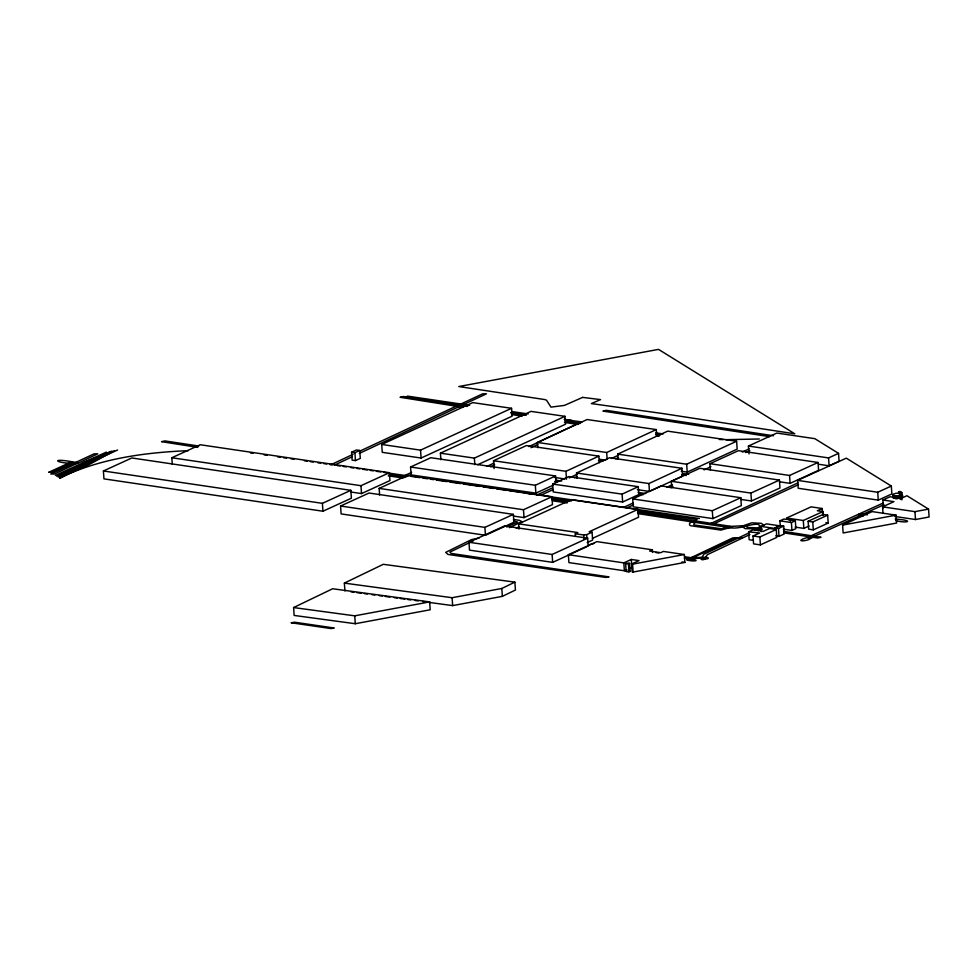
<?xml version="1.0" encoding="UTF-8"?>
<svg xmlns="http://www.w3.org/2000/svg" width="978" height="978" viewBox="0 0 978 978"><rect width="100%" height="100%" fill="white"/><g stroke="black" fill="none" stroke-linecap="round" stroke-linejoin="round"><path stroke-width="1.47" d="M901.533 493.841C899.344 492.851 893.183 492.692 893.207 495.345C897.327 498.499 904.907 490.064 901.96 498.401M893 494.526L893.342 497.936M114.438 450.601L90.82 463.706L59.634 478.022M60.013 478.254L66.822 474.733C104.939 457.79 147.006 452.423 188.338 450.65M344.928 590.993L344.366 583.108L452.105 597.717L501.812 588.475L514.88 582.142L515.43 590.027L502.362 596.36L452.655 605.602L428.719 602.362M625.614 563.56L629.612 563.377L630.162 571.262L628.988 571.824L626.164 571.445L625.614 563.56L629.612 563.377M626.164 571.445L630.162 571.262M344.366 583.108L383.29 564.306L514.88 582.142M293.596 607.558L332.63 588.756L429.648 601.898L430.198 609.783L355.283 623.719L294.146 615.443L293.596 607.558L354.733 615.834L429.648 601.898M473.254 540.858L449.917 552.081L451.029 553.414L609.062 576.898L605.847 577.448L447.985 554.44L445.699 552.362L471.567 539.587L479.134 537.998M749.087 532.839L703.732 554.318L701.788 557.815C703.304 560.125 712.938 558.487 705.651 557.081L707.351 554.673L749.918 534.501M754.356 530.345L758.305 528.462L759.857 525.541L757.767 524.232C748.121 524.074 739.258 529.709 729.062 527.57L638.035 513.633M757.938 530.699L761.948 528.805M487.154 466.298L493.89 463.132M528.951 446.604L577.582 423.67L580.48 423.352L565.382 421.102M490.638 466.726L494.66 464.819M530.968 447.704L537.741 444.513M331.016 464.672L353.119 454.293M360.026 451.041L482.765 393.792L486.457 393.816L359.232 453.462M334.366 465.149L352.324 456.714M623.561 507.423L632.913 503.071M666.874 487.227L672.412 484.648M704.062 469.892L710.896 466.714M742.314 452.056L749.148 448.865M626.91 507.9L633.585 504.795M670.223 487.704L672.986 486.421M745.664 452.533L749.759 450.626M552.643 484.049L568.78 476.592L638.231 486.677L638.781 494.562L622.644 502.02L553.193 491.934L552.643 484.049L622.094 494.134L638.231 486.677M797.938 482.887L709.16 524.257L712.864 524.281L798.513 484.648M351.579 452.227L356.408 449.99L359.745 450.479L360.295 458.364L355.454 460.589L352.129 460.112L351.579 452.227L354.904 452.704L359.745 450.479M553.414 485.088L535.871 493.156L411.127 474.905L410.564 467.019L430.809 457.716L555.565 475.956L556.017 482.533M440.87 459.746L440.418 453.169L530.993 411.383L564.966 416.335L565.516 424.22L477.667 464.746M440.418 453.169L474.367 458.12L564.966 416.335M494.086 468.621L493.523 460.736L526.421 445.577L598.842 456.139L599.306 462.704M537.839 447.716L537.472 442.459L587.093 419.538L656.299 429.586L656.751 436.164M410.564 467.019L535.321 485.271L555.565 475.956M493.523 460.736L565.956 471.298L598.842 456.139M537.472 442.459L606.678 452.508L656.299 429.586M576.898 478.254L576.531 472.997L609.587 457.741L681.959 468.279L682.51 476.164L649.453 491.421L637.387 489.66M569.245 477.924L577.472 474.134M611.36 458.486L618.255 455.308M576.531 472.997L648.903 483.535L681.959 468.279M780.285 526.115L779.918 520.858L783.867 519.037L786.324 519.404L788.696 518.34L786.593 518.034L811.092 506.861L822.241 508.511L822.608 513.768M823.158 515.504L822.877 511.555L803.305 520.504L790.175 518.56L787.852 519.636L795.334 520.736L795.884 528.621L791.948 530.418L783.341 529.159M381.713 444.452L472.729 402.618L511.555 408.303L512.105 416.2L421.09 458.034L382.264 452.337L381.713 444.452L420.54 450.149L511.555 408.303M618.072 459.379L617.705 454.122L667.656 431.151L736.617 441.249L737.167 449.134L687.216 472.117L681.214 471.237M536.592 495.198L552.472 487.912M574.404 477.839L577.167 476.579M615.712 458.878L618.451 457.631M540.785 495.296L553.059 489.648M586.837 546.69L552.668 562.362L469.513 550.137L468.963 542.252L504.501 525.956L587.656 538.169L588.206 546.066M518.976 529.11L518.609 523.853L571.531 499.587L637.998 509.355L638.548 517.24L592.448 538.389M617.705 454.122L686.666 464.22L736.617 441.249M575.467 536.372L575.284 533.744L577.839 532.57L518.609 523.853M637.998 509.355L589.184 531.751L592.069 532.166L592.619 540.064L587.203 542.545M575.284 533.744L583.744 534.99L586.653 534.66L592.069 532.166M468.963 542.252L552.118 554.477L587.656 538.169M783.684 526.091L780.273 525.589L775.102 527.973L778.488 528.475L783.684 526.091L784.234 533.976L779.038 536.36L775.652 535.858M883.403 502.936L807.437 537.435C789.637 543.034 814.026 540.81 810.285 537.118C803.293 537.289 811.434 539.758 813.574 536.641L883.953 504.697M55.391 475.394L106.382 452.105M56.797 476.262L111.92 451.078M117.58 450.014L58.215 477.142M103.399 470.98L131.834 457.973L350.833 490.333L351.383 498.218L322.948 511.225L103.949 478.865L103.399 470.98L322.385 503.34L350.833 490.333M172.287 464.33L171.822 457.753L200.27 444.745L389.415 472.692L389.965 480.577L361.518 493.584L351.016 492.032M171.822 457.753L360.968 485.699L389.415 472.692M340.576 506.029L369.036 493.022L513.352 514.367L513.915 522.252L485.443 535.259L341.126 513.915L340.576 506.029L484.892 527.374L513.352 514.367M379.611 494.966L379.158 488.389L407.606 475.381L551.934 496.726L552.484 504.611L524.025 517.619L513.499 516.066M379.158 488.389L523.474 509.734L551.934 496.726M632.705 498.927L661.189 485.919L740.786 497.716L741.336 505.602L712.852 518.609L633.255 506.812L632.705 498.927L712.302 510.724L740.786 497.716M671.788 487.863L671.324 481.286L699.832 468.291L779.417 480.1L779.967 487.985L751.471 500.981L740.957 499.428M710.395 470.247L709.942 463.682L738.427 450.675L818.036 462.472L818.586 470.357L790.102 483.364L779.588 481.799M748.977 453.926L748.427 446.041L776.874 433.058L814.845 438.682L838.549 453.364L839.1 461.249L829.112 465.809L818.72 464.269M626.861 569.624L624.367 570.773L568.927 562.594L568.377 554.709L596.935 541.629L652.35 549.807L652.534 552.436M671.324 481.286L750.908 493.095L779.417 480.1M709.942 463.682L789.552 475.467L818.036 462.472M748.427 446.041L828.562 457.924L838.549 453.364M797.62 480.381L846.3 458.156L891.325 486.054L891.875 493.939L878.281 500.137L798.182 488.266L797.62 480.381L877.731 492.252L891.325 486.054M568.377 554.709L623.817 562.888L631.311 559.465L639.037 560.614L631.592 564.013L632.57 564.159L684.343 554.526L684.893 562.411L633.133 572.044L632.143 571.898L631.311 559.465M629.355 568.487L631.861 567.35M761.018 526.372L766.495 523.866L779.49 525.785L774.001 528.291L761.018 526.372L761.385 531.629M822.241 508.511L817.339 510.748L822.877 511.555M753.023 535.993L759.857 536.995L776.275 529.489L776.825 537.374L760.407 544.88L753.586 543.878L753.023 535.993L759.661 532.986L748.61 531.836L749.172 539.734L753.06 540.308M779.918 520.858L791.398 522.533L795.334 520.736M808.134 521.274L823.036 514.465L827.657 515.174L828.219 523.059L813.305 529.868L808.684 529.159L808.134 521.274L812.755 521.983L827.657 515.174M795.102 527.093L803.855 528.389L809.075 526.005M883.452 507.888L882.902 500.002L890.017 496.763L901.068 498.401L906.936 495.724L928.55 509.11L929.1 516.995L915.494 519.526L894.894 516.47M842.596 525.1L872.131 511.604L896.068 515.149L896.63 523.034L843.146 532.986L842.596 525.1L896.068 515.149M883.024 513.413L882.572 506.836L893.953 501.641L882.902 500.002M652.35 549.807L649.624 551.054L660.688 552.692L663.414 551.433L684.343 554.526M748.61 531.836L753.586 529.587L763.023 531.457L769.552 528.487L776.275 529.489M411.652 472.35L401.041 477.227L402.533 477.851M406.982 476.457L403.339 477.814M408.132 475.944L410.87 474.697M516.176 528.12L518.939 526.897M588.499 544.942L593.866 543.524M506.616 526.922L517.631 522.069L513.499 520.919M509.342 527.668L521.897 521.653L519.428 520.333L513.426 519.416M82.299 463.107L110.771 451.604M882.572 506.836L914.943 511.641L928.55 509.11M761.349 529L745.102 528.633L741.996 526.372L745.004 525.712L747.779 527.521L761.459 528.01L758.219 528.792L761.984 529.575M759.307 438.988L725.798 439.684M719.368 439.513L723.231 439.611M564.563 419.611L581.996 421.934M250.441 452.973L253.009 453.315M350.906 591.8L353.902 592.216M356.897 592.619L361.383 593.23M364.378 593.634L367.361 594.037M371.86 594.648L374.843 595.052M379.342 595.663L382.325 596.067M385.32 596.47L389.806 597.081M394.305 597.692L397.288 598.096M400.283 598.499L404.77 599.111M407.765 599.514L410.76 599.93M415.247 600.529L418.242 600.944M422.728 601.543L425.723 601.959M508.731 490.638L699.38 518.536M510.944 412.582L525.785 414.758M655.627 434.293L660.138 434.953M656.079 435.821L659.074 436.261M599.697 459.305L605.724 460.186M554.44 477.423L565.003 478.963M264.121 454.88L267.104 455.32M277.544 456.848L280.527 457.276M283.498 457.716L286.481 458.156M290.955 458.804L293.938 459.244M304.366 460.772L307.349 461.2M310.332 461.64L313.315 462.068M317.789 462.728L320.76 463.169M323.742 463.596L326.725 464.037M329.708 464.464L332.691 464.905M337.202 465.565L340.222 466.005M343.229 466.445L346.236 466.885M350.76 467.545L353.767 467.985M356.787 468.425L359.794 468.865M362.801 469.306L367.325 469.966M370.332 470.406L373.351 470.846M376.359 471.286L380.87 471.946M383.889 472.386L406.469 475.687M410.98 476.347L420.002 477.667M423.009 478.108L427.533 478.768M430.54 479.208L433.547 479.648M436.555 480.088L447.08 481.628M450.088 482.068L460.614 483.609M463.621 484.049L480.161 486.457M483.169 486.897L493.694 488.438M496.702 488.878L507.227 490.418M389.195 474.501L404.269 476.689M571.213 501.127L551.421 498.034M637.827 510.871L697.131 519.55M388.266 475.834L401.811 477.802M655.835 552.558L658.866 552.998M684.563 556.739L690.602 557.619L705.505 557.277C706.312 559.991 699.796 560.846 701.177 558.096L689.967 558.854L684.245 558.169M407.386 396.102L469.623 405.308M511.665 411.518L528.181 413.963M564.233 419.293L571.739 420.406M655.761 432.838L663.17 433.926M404.195 396.701L467.728 406.102M867.217 514.941C864.063 512.9 851.276 514.709 863.317 515.846M895.188 519.049C915.115 520.406 907.657 523.756 895.701 520.602M681.898 561.971L684.893 562.411M467.203 406.445L403.388 396.53L400.1 397.288L463.242 407.325M511.005 412.985L526.115 415.234M511.58 414.55L522.154 416.127M564.453 422.435L578.047 424.464M901.814 492.557L898.489 492.056L899.943 491.396L901.814 492.557L902.181 497.814M638.169 492.423L645.676 493.535M638.732 493.976L643.231 494.648M598.426 460.528L602.913 461.213M783.635 531.372L821.031 537.264L817.755 538.034L784.124 532.924M637.509 512.069L731.043 526.384L743.133 525.748L751.862 522.814L761.202 523.303L764.014 525.296M198.754 446.029L164.817 440.907L161.553 441.677L197.776 447.362M551.788 499.183L568.108 501.628M552.301 500.736L567.142 502.973M773.5 435.76L606.213 410.32L602.949 411.09L769.515 436.64M555.614 480.125L561.629 481.042M825.897 522.704L828.219 523.059M554.66 481.457L557.668 481.922M682.644 473.462L688.659 474.391M681.666 474.795L686.177 475.491M525.455 493.059L532.497 494.355M901.08 493.584L901.52 498.878L901.227 493.658M893.281 495.381L893.758 498.157M914.943 511.641L915.494 519.526M901.484 493.804L901.899 499.905M901.093 494.966L901.19 498.988M900.824 495.088L901.007 499.073M900.628 495.174L900.799 499.159M900.689 499.196L900.408 495.247L900.457 499.269M900.066 495.357L900.335 499.306M899.809 495.43L899.992 498.059M899.687 495.467L899.736 498.132M899.418 495.528L899.601 498.157M899.271 495.565L899.32 498.218M898.99 495.614L899.173 498.242M898.855 495.638L899.039 498.267M898.696 495.675L898.745 498.315M898.403 495.712L898.586 498.34M898.256 495.736L898.281 498.389M897.938 495.773L898.122 498.401M897.792 495.785L897.975 498.425M897.633 495.809L897.816 498.438M897.474 495.822L897.511 498.462M897.168 495.846L897.352 498.474M897.009 495.846L897.193 498.474M896.704 495.858L897.034 498.487M896.533 495.87L896.716 498.499M896.386 495.87L896.569 498.499M896.08 495.87L896.423 498.499M895.921 495.87L896.105 498.499M895.775 495.858L895.958 498.487M895.481 495.846L895.811 498.487M895.347 495.846L895.53 498.474M895.053 495.822L895.383 498.462M894.919 495.809L895.102 498.438M894.65 495.773L894.968 498.425M894.528 495.76L894.711 498.389M894.271 495.724L894.589 498.364M894.051 495.675L894.344 498.328M893.843 495.614L894.124 498.279M893.66 495.553L893.941 498.218M893.207 494.342L893.525 498.046M892.914 494.66L893.122 497.741M877.731 492.252L878.281 500.137M828.562 457.924L829.112 465.809M812.755 521.983L813.305 529.868M803.305 520.504L803.855 528.389M789.552 475.467L790.102 483.364M791.398 522.533L791.948 530.418M790.175 518.56L790.358 521.188M778.488 528.475L779.038 536.36M759.857 536.995L760.407 544.88M750.908 493.095L751.471 500.981M712.302 510.724L712.852 518.609M686.666 464.22L687.216 472.117M648.903 483.535L649.453 491.421M632.57 564.159L633.133 572.044M628.438 563.939L628.988 571.824M622.094 494.134L622.644 502.02M623.817 562.888L624.367 570.773M606.678 452.508L607.13 459.085M586.653 534.66L586.934 538.597M583.744 534.99L584.025 538.927M565.956 471.298L566.506 479.183M552.118 554.477L552.668 562.362M535.321 485.271L535.871 493.156M523.474 509.734L524.025 517.619M501.812 588.475L502.362 596.36M484.892 527.374L485.443 535.259M474.367 458.12L474.831 464.697M452.105 597.717L452.655 605.602M420.54 450.149L421.09 458.034M360.968 485.699L361.518 493.584M354.904 452.704L355.454 460.589M354.733 615.834L355.283 623.719M322.385 503.34L322.948 511.225M291.31 622.778L331.016 628.573L334.207 628.01L294.488 622.204L291.31 622.778M78.008 462.912L54.45 474.024L50.758 474L94.096 453.841L97.788 453.853L77.641 463.389C54.682 464.049 47.506 456.555 78.008 462.912M741.581 537.912L734.515 538.45L689.331 559.22C703.426 560.602 691.837 561.947 686.617 559.795L732.828 537.876L741.581 537.912M78.008 462.924L73.937 463.364L78.008 462.924M48.924 472.203L51.357 472.374L72.837 462.374L70.379 462.349L48.924 472.203M456.433 405.858C460.173 408.119 461.567 403.572 456.433 405.858M696.373 521.213L693.732 524.122L694.148 524.99L721.752 528.792L729.722 526.482L732.363 526.946L720.92 530.088L690.187 525.651C686.446 522.118 698.121 519.22 695.382 521.873C690.444 522.949 693.451 519.538 696.373 521.237M582.631 397.386L564.416 405.405L550.969 407.129L546.482 400.161L544.795 399.574L458.792 386.542L658.512 349.378L794.808 433.816L662.656 413.535L591.348 403.584L600.553 399.611L582.631 397.386"/></g></svg>
